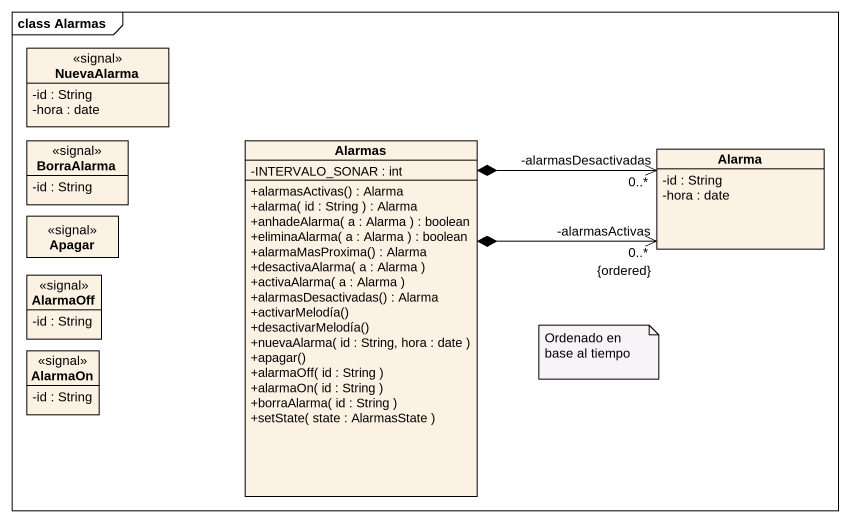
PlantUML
@startuml
mainframe class Alarmas
hide circle
hide empty members
skinparam classAttributeIconSize 0
class NuevaAlarma <<signal>> {
  -id : String
  -hora : date
}
class BorraAlarma <<signal>> {
  -id : String
}
class Alarmas {
  -INTERVALO_SONAR : int
  +alarmasActivas() : Alarma
  +alarma( id : String ) : Alarma
  +anhadeAlarma( a : Alarma ) : boolean
  +eliminaAlarma( a : Alarma ) : boolean
  +alarmaMasProxima() : Alarma
  +desactivaAlarma( a : Alarma )
  +activaAlarma( a : Alarma )
  +alarmasDesactivadas() : Alarma
  +activarMelodía()
  +desactivarMelodía()
  +nuevaAlarma( id : String, hora : date )
  +apagar()
  +alarmaOff( id : String )
  +alarmaOn( id : String )
  +borraAlarma( id : String )
  +setState( state : AlarmasState )
}
class Alarma {
  -id : String
  -hora : date
}
class Apagar <<signal>>
class AlarmaOff <<signal>> {
  -id : String
}
class AlarmaOn <<signal>> {
  -id : String
}
Alarmas *-right-> "-alarmasDesactivadas\n0..*" Alarma
Alarmas *-right-> "-alarmasActivas\n0..*\n{ordered}" Alarma
note as N1
  Ordenado en base al tiempo
end note
@enduml
